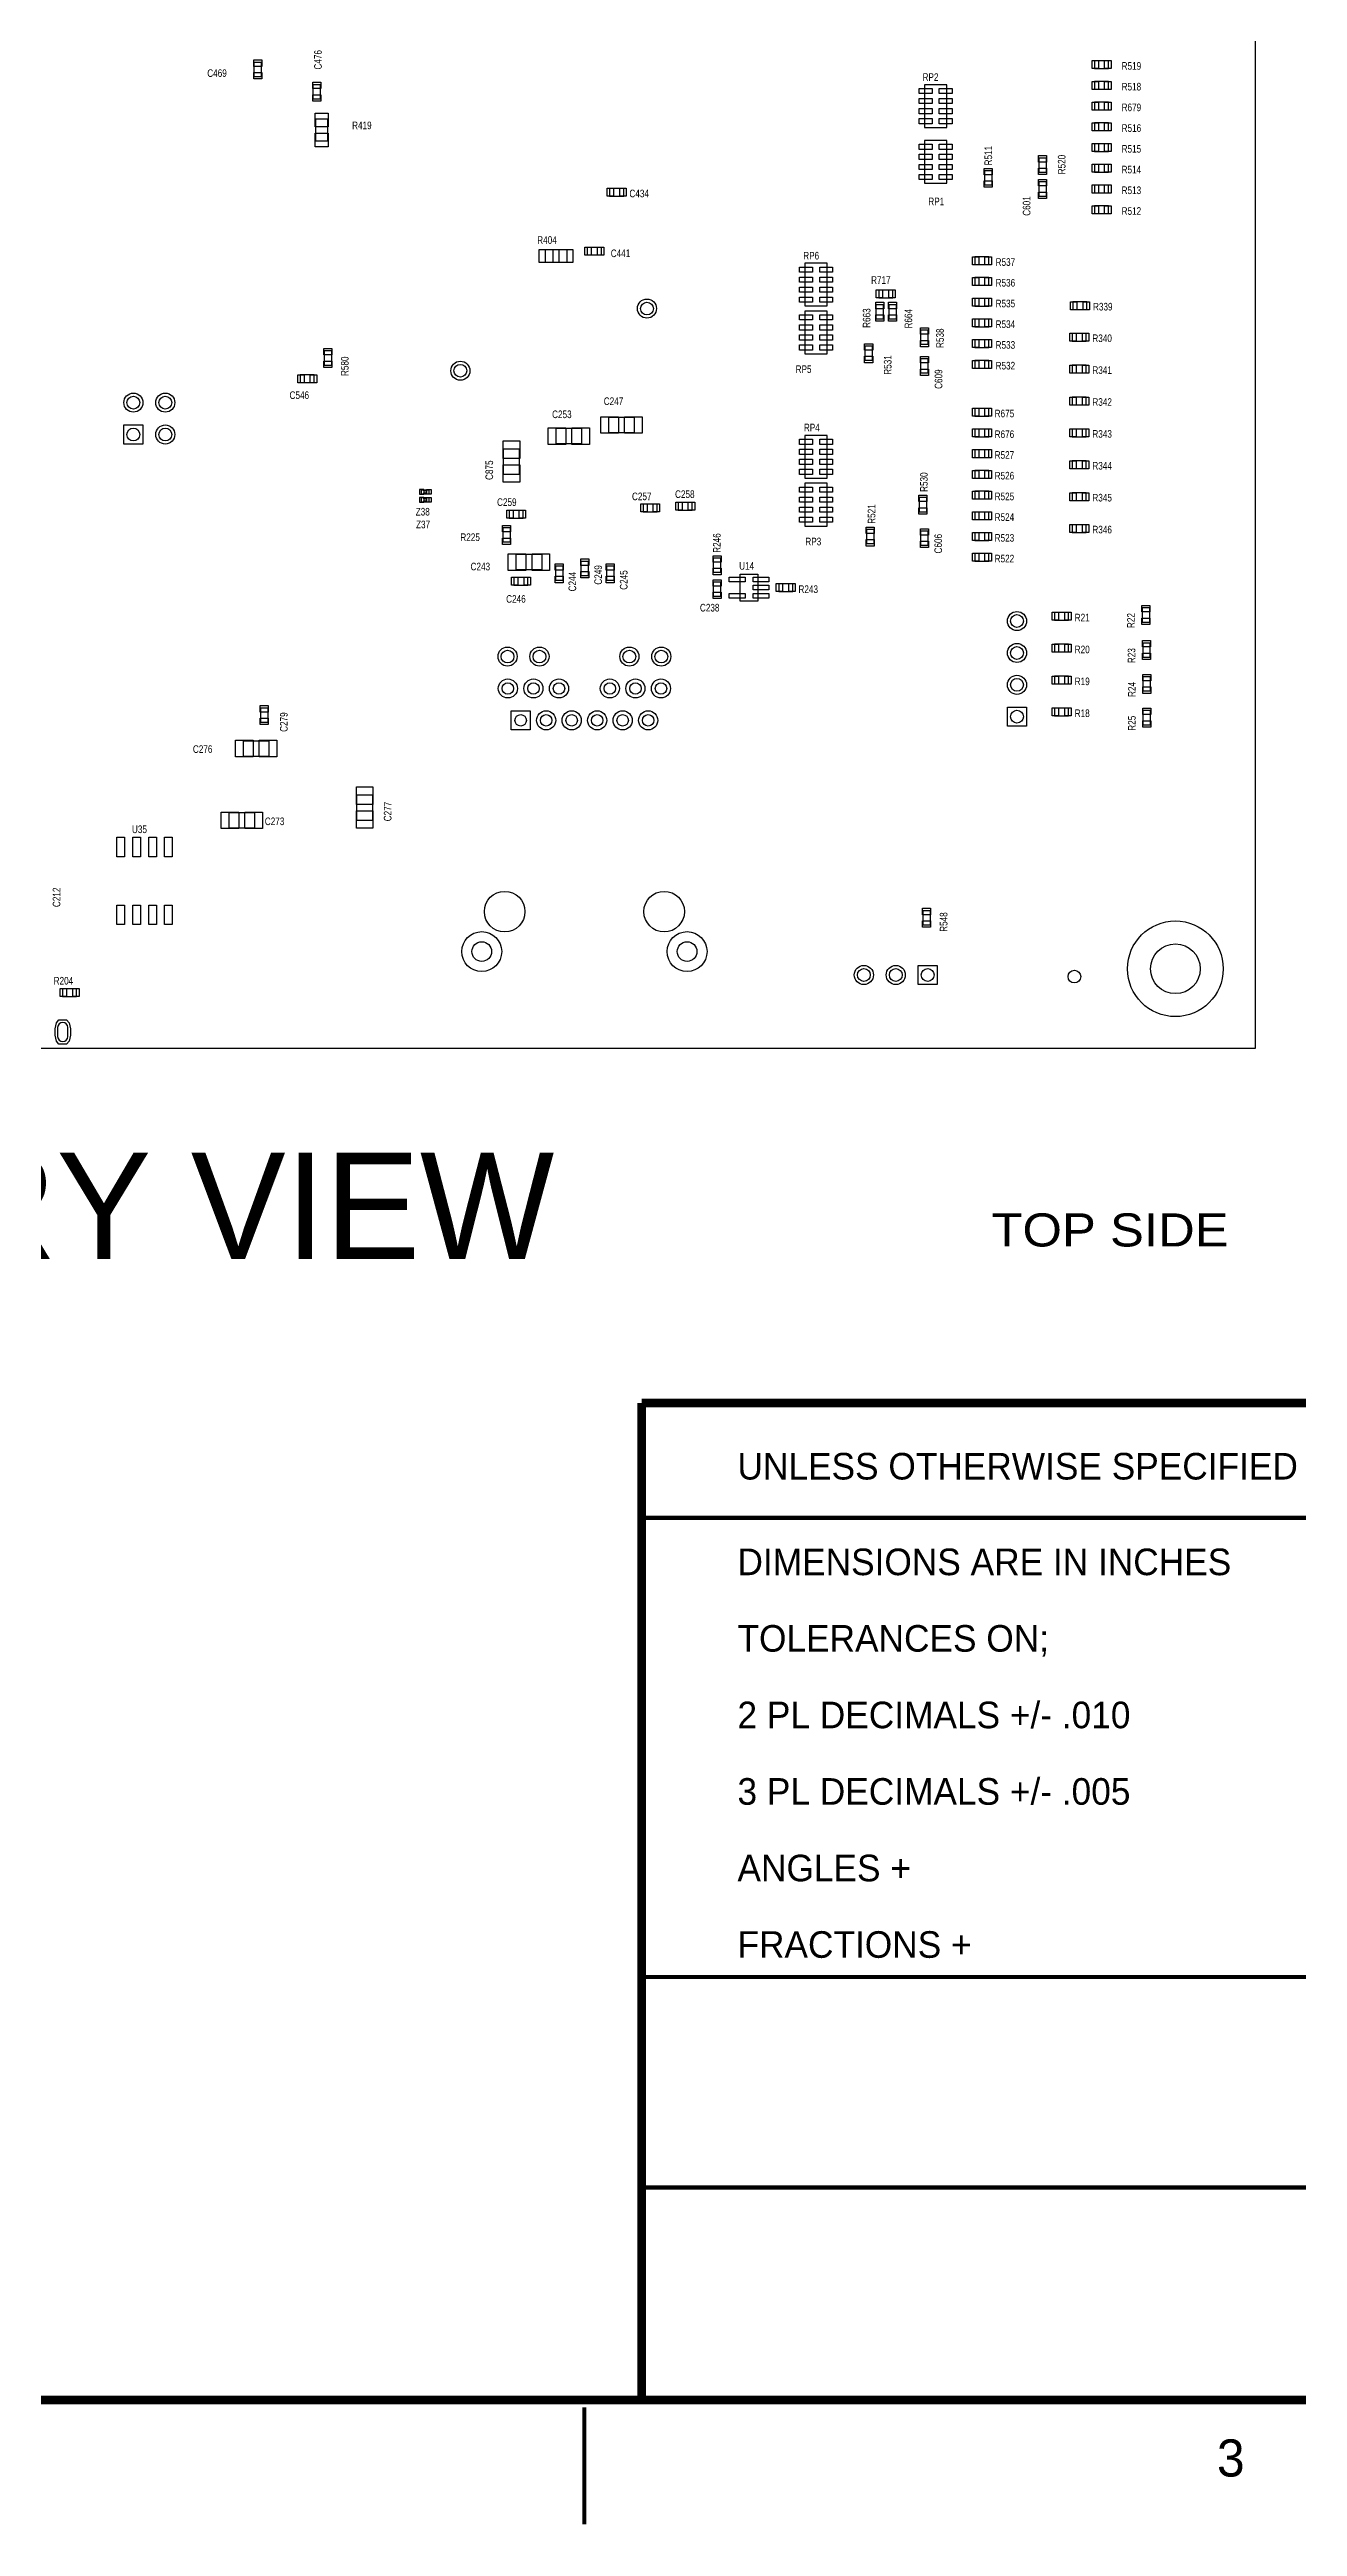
# Model space of a CAD drawing. Extents: x -13164 to 30582, y -10288 to 18382.
# Drawn here: x 8957 to 14825, y -10288 to 1364 of the extents above; entities that cross this region are included whole.
import ezdxf
from ezdxf.enums import TextEntityAlignment as Align

# ---------------------------------------------------------------- set-up
doc = ezdxf.new("R2010")
doc.units = 0
doc.layers.add('DF_ASSEMBLY_NOTES', color=2, linetype='CONTINUOUS')
doc.layers.add('DF_OUTLINE', color=110, linetype='CONTINUOUS')

# ---------------------------------------------------------------- blocks, each defined once
blk = doc.blocks.new('FIGURE_SQUARE')
blk.add_lwpolyline([(-0.5, -0.5), (-0.5, 0.5), (0.5, 0.5), (0.5, -0.5)], close=True)
blk = doc.blocks.new('FIGURE_OBLONG')
blk.add_lwpolyline([(-0.5, -0.125), (-0.5, 0.125), (-0.416, 0.375), (-0.25, 0.5), (0.25, 0.5), (0.416, 0.375), (0.5, 0.125), (0.5, -0.125), (0.416, -0.375), (0.25, -0.5), (-0.25, -0.5), (-0.416, -0.375)], close=True)
blk = doc.blocks.new('FIGURE_CIRCLE')
blk.add_circle((0, 0), 0.5)

msp = doc.modelspace()

# ---------------------------------------------------------------- linework, layer by layer
at = {"layer": 'DF_ASSEMBLY_NOTES'}
for points in [[(14626.018, 14381.536), (14626.018, -3335), (2815, -3335), (2815, 14381.536), (14626.018, 14381.536)], [(9954.163, 1237.7665), (9954.163, 1303.7665), (9918.163, 1303.7665), (9918.163, 1237.7665), (9954.163, 1237.7665)], [(13936.6615, 1311.268), (13870.6615, 1311.268), (13870.6615, 1275.268), (13936.6615, 1275.268), (13936.6615, 1311.268)], [(10195.6615, 1198.768), (10195.6615, 1132.768), (10231.6615, 1132.768), (10231.6615, 1198.768), (10195.6615, 1198.768)], [(13176.805, 1198.6615), (13070.518, 1198.6615), (13070.518, 997.8745), (13176.805, 997.8745), (13176.805, 1198.6615)], [(13936.6615, 1213.768), (13870.6615, 1213.768), (13870.6615, 1177.768), (13936.6615, 1177.768), (13936.6615, 1213.768)], [(13936.6615, 1116.268), (13870.6615, 1116.268), (13870.6615, 1080.268), (13936.6615, 1080.268), (13936.6615, 1116.268)], [(10207.3675, 934.087), (10264.9645, 934.087), (10264.9645, 1037.44), (10207.3675, 1037.44), (10207.3675, 934.087)], [(13176.805, 936.163), (13070.518, 936.163), (13070.518, 735.3745), (13176.805, 735.3745), (13176.805, 936.163)], [(13936.6615, 1018.765), (13870.6615, 1018.765), (13870.6615, 982.765), (13936.6615, 982.765), (13936.6615, 1018.765)], [(13644.1615, 787.768), (13644.1615, 853.768), (13608.1615, 853.768), (13608.1615, 787.768), (13644.1615, 787.768)], [(13936.6615, 921.2695), (13870.6615, 921.2695), (13870.6615, 885.2695), (13936.6615, 885.2695), (13936.6615, 921.2695)], [(13936.6615, 823.7695), (13870.6615, 823.7695), (13870.6615, 787.7695), (13936.6615, 787.7695), (13936.6615, 823.7695)], [(11590.66, 675.2665), (11656.66, 675.2665), (11656.66, 711.2665), (11590.66, 711.2665), (11590.66, 675.2665)], [(13389.1585, 727.768), (13389.1585, 793.768), (13353.1585, 793.768), (13353.1585, 727.768), (13389.1585, 727.768)], [(13608.1615, 741.268), (13608.1615, 675.268), (13644.1615, 675.268), (13644.1615, 741.268), (13608.1615, 741.268)], [(13936.6615, 726.268), (13870.6615, 726.268), (13870.6615, 690.268), (13936.6615, 690.268), (13936.6615, 726.268)], [(13936.6615, 628.768), (13870.6615, 628.768), (13870.6615, 592.768), (13936.6615, 592.768), (13936.6615, 628.768)], [(11286.9805, 422.068), (11286.9805, 364.465), (11390.3335, 364.465), (11390.3335, 422.068), (11286.9805, 422.068)], [(11551.6615, 433.768), (11485.6615, 433.768), (11485.6615, 397.768), (11551.6615, 397.768), (11551.6615, 433.768)], [(12614.305, 358.6675), (12508.018, 358.6675), (12508.018, 157.8745), (12614.305, 157.8745), (12614.305, 358.6675)], [(13374.1615, 388.768), (13308.1615, 388.768), (13308.1615, 352.768), (13374.1615, 352.768), (13374.1615, 388.768)], [(13374.1615, 291.265), (13308.1615, 291.265), (13308.1615, 255.265), (13374.1615, 255.265), (13374.1615, 291.265)], [(12614.305, 133.663), (12508.018, 133.663), (12508.018, -67.1255), (12614.305, -67.1255), (12614.305, 133.663)], [(12843.1615, 163.768), (12843.1615, 97.768), (12879.1615, 97.768), (12879.1615, 163.768), (12843.1615, 163.768)], [(12855.8545, 196.69), (12921.8545, 196.69), (12921.8545, 232.69), (12855.8545, 232.69), (12855.8545, 196.69)], [(12903.1615, 163.768), (12903.1615, 97.768), (12939.1615, 97.768), (12939.1615, 163.768), (12903.1615, 163.768)], [(13374.1615, 193.7695), (13308.1615, 193.7695), (13308.1615, 157.7695), (13374.1615, 157.7695), (13374.1615, 193.7695)], [(13769.128, 141.268), (13835.128, 141.268), (13835.128, 177.268), (13769.128, 177.268), (13769.128, 141.268)], [(13089.1585, -22.232), (13089.1585, 43.768), (13053.1585, 43.768), (13053.1585, -22.232), (13089.1585, -22.232)], [(13374.1615, 96.2695), (13308.1615, 96.2695), (13308.1615, 60.2695), (13374.1615, 60.2695), (13374.1615, 96.2695)], [(13766.128, -7.232), (13832.128, -7.232), (13832.128, 28.768), (13766.128, 28.768), (13766.128, -7.232)], [(10284.1615, -119.732), (10284.1615, -53.732), (10248.1615, -53.732), (10248.1615, -119.732), (10284.1615, -119.732)], [(12826.6615, -97.232), (12826.6615, -31.232), (12790.6615, -31.232), (12790.6615, -97.232), (12826.6615, -97.232)], [(13053.1645, -91.232), (13053.1645, -157.232), (13089.1645, -157.232), (13089.1645, -91.232), (13053.1645, -91.232)], [(13374.1615, -1.232), (13308.1615, -1.232), (13308.1615, -37.232), (13374.1615, -37.232), (13374.1615, -1.232)], [(13374.1615, -98.732), (13308.1615, -98.732), (13308.1615, -134.732), (13374.1615, -134.732), (13374.1615, -98.732)], [(10135.6615, -202.232), (10201.6615, -202.232), (10201.6615, -166.232), (10135.6615, -166.232), (10135.6615, -202.232)], [(13766.128, -157.232), (13832.128, -157.232), (13832.128, -121.232), (13766.128, -121.232), (13766.128, -157.232)], [(13374.1615, -323.732), (13308.1615, -323.732), (13308.1615, -359.732), (13374.1615, -359.732), (13374.1615, -323.732)], [(13766.128, -307.232), (13832.128, -307.232), (13832.128, -271.232), (13766.128, -271.232), (13766.128, -307.232)], [(11458.6615, -490.982), (11338.6615, -490.982), (11338.6615, -417.482), (11458.6615, -417.482), (11458.6615, -490.982)], [(11586.1615, -364.982), (11706.1615, -364.982), (11706.1615, -438.482), (11586.1615, -438.482), (11586.1615, -364.982)], [(12614.305, -451.3385), (12508.018, -451.3385), (12508.018, -652.1255), (12614.305, -652.1255), (12614.305, -451.3385)], [(13374.1615, -421.232), (13308.1615, -421.232), (13308.1615, -457.232), (13374.1615, -457.232), (13374.1615, -421.232)], [(13766.128, -457.232), (13832.128, -457.232), (13832.128, -421.232), (13766.128, -421.232), (13766.128, -457.232)], [(11091.9115, -634.232), (11091.9115, -514.232), (11165.4115, -514.232), (11165.4115, -634.232), (11091.9115, -634.232)], [(13374.1615, -518.732), (13308.1615, -518.732), (13308.1615, -554.732), (13374.1615, -554.732), (13374.1615, -518.732)], [(13766.128, -607.232), (13832.128, -607.232), (13832.128, -571.232), (13766.128, -571.232), (13766.128, -607.232)], [(12614.305, -676.3385), (12508.018, -676.3385), (12508.018, -877.1255), (12614.305, -877.1255), (12614.305, -676.3385)], [(13374.1615, -616.235), (13308.1615, -616.235), (13308.1615, -652.235), (13374.1615, -652.235), (13374.1615, -616.235)], [(10696.195, -706.0955), (10696.195, -727.3685), (10716.865, -727.3685), (10716.865, -721.457), (10731.628, -721.457), (10731.628, -712.007), (10716.865, -712.007), (10716.865, -706.0955), (10696.195, -706.0955)], [(10696.195, -743.5955), (10696.195, -764.8685), (10716.865, -764.8685), (10716.865, -758.957), (10731.628, -758.957), (10731.628, -749.507), (10716.865, -749.507), (10716.865, -743.5955), (10696.195, -743.5955)], [(10742.4115, -707.732), (10704.9115, -707.732), (10704.9115, -725.732), (10742.4115, -725.732), (10742.4115, -707.732)], [(10742.4115, -745.232), (10704.9115, -745.232), (10704.9115, -763.232), (10742.4115, -763.232), (10742.4115, -745.232)], [(10730.4115, -707.732), (10716.9115, -707.732), (10716.9115, -725.732), (10730.4115, -725.732), (10730.4115, -707.732)], [(10730.4115, -745.232), (10716.9115, -745.232), (10716.9115, -763.232), (10730.4115, -763.232), (10730.4115, -745.232)], [(11118.1645, -839.732), (11184.1645, -839.732), (11184.1645, -803.732), (11118.1645, -803.732), (11118.1645, -839.732)], [(11814.1585, -773.732), (11748.1585, -773.732), (11748.1585, -809.732), (11814.1585, -809.732), (11814.1585, -773.732)], [(11913.1645, -802.232), (11979.1645, -802.232), (11979.1645, -766.232), (11913.1645, -766.232), (11913.1645, -802.232)], [(13081.6645, -809.732), (13081.6645, -743.732), (13045.6645, -743.732), (13045.6645, -809.732), (13081.6645, -809.732)], [(13374.1615, -713.7305), (13308.1615, -713.7305), (13308.1615, -749.7305), (13374.1615, -749.7305), (13374.1615, -713.7305)], [(13374.1615, -811.2305), (13308.1615, -811.2305), (13308.1615, -847.2305), (13374.1615, -847.2305), (13374.1615, -811.2305)], [(13766.128, -757.232), (13832.128, -757.232), (13832.128, -721.232), (13766.128, -721.232), (13766.128, -757.232)], [(11124.1615, -952.235), (11124.1615, -886.235), (11088.1615, -886.235), (11088.1615, -952.235), (11124.1615, -952.235)], [(12834.1615, -959.732), (12834.1615, -893.732), (12798.1615, -893.732), (12798.1615, -959.732), (12834.1615, -959.732)], [(13053.1615, -901.232), (13053.1615, -967.232), (13089.1615, -967.232), (13089.1615, -901.232), (13053.1615, -901.232)], [(13374.1615, -908.732), (13308.1615, -908.732), (13308.1615, -944.732), (13374.1615, -944.732), (13374.1615, -908.732)], [(13766.128, -907.232), (13832.128, -907.232), (13832.128, -871.232), (13766.128, -871.232), (13766.128, -907.232)], [(11151.1615, -1009.982), (11271.1615, -1009.982), (11271.1615, -1083.482), (11151.1615, -1083.482), (11151.1615, -1009.982)], [(11491.6615, -1109.729), (11491.6615, -1043.729), (11455.6615, -1043.729), (11455.6615, -1109.729), (11491.6615, -1109.729)], [(12078.1615, -1028.732), (12078.1615, -1094.732), (12114.1615, -1094.732), (12114.1615, -1028.732), (12078.1615, -1028.732)], [(13374.1615, -1006.232), (13308.1615, -1006.232), (13308.1615, -1042.232), (13374.1615, -1042.232), (13374.1615, -1006.232)], [(11140.6615, -1154.732), (11206.6615, -1154.732), (11206.6615, -1118.732), (11140.6615, -1118.732), (11140.6615, -1154.732)], [(11371.6615, -1132.232), (11371.6615, -1066.232), (11335.6615, -1066.232), (11335.6615, -1132.232), (11371.6615, -1132.232)], [(11611.6615, -1132.232), (11611.6615, -1066.232), (11575.6615, -1066.232), (11575.6615, -1132.232), (11611.6615, -1132.232)], [(12114.1585, -1207.2335), (12114.1585, -1141.2335), (12078.1585, -1141.2335), (12078.1585, -1207.2335), (12114.1585, -1207.2335)], [(12287.5, -1103.2565), (12287.5, -1230.2195), (12204.823, -1230.2195), (12204.823, -1103.2565), (12287.5, -1103.2565)], [(12451.6615, -1148.732), (12385.6615, -1148.732), (12385.6615, -1184.732), (12451.6615, -1184.732), (12451.6615, -1148.732)], [(14130.1615, -1328.732), (14130.1615, -1262.732), (14094.1615, -1262.732), (14094.1615, -1328.732), (14130.1615, -1328.732)], [(13683.1615, -1319.732), (13749.1615, -1319.732), (13749.1615, -1283.732), (13683.1615, -1283.732), (13683.1615, -1319.732)], [(13683.1615, -1469.732), (13749.1615, -1469.732), (13749.1615, -1433.732), (13683.1615, -1433.732), (13683.1615, -1469.732)], [(14133.1675, -1493.732), (14133.1675, -1427.732), (14097.1675, -1427.732), (14097.1675, -1493.732), (14133.1675, -1493.732)], [(13683.1615, -1619.732), (13749.1615, -1619.732), (13749.1615, -1583.732), (13683.1615, -1583.732), (13683.1615, -1619.732)], [(14134.6555, -1652.732), (14134.6555, -1586.732), (14098.6555, -1586.732), (14098.6555, -1652.732), (14134.6555, -1652.732)], [(9984.1615, -1799.732), (9984.1615, -1733.732), (9948.1615, -1733.732), (9948.1615, -1799.732), (9984.1615, -1799.732)], [(13683.1615, -1769.732), (13749.1615, -1769.732), (13749.1615, -1733.732), (13683.1615, -1733.732), (13683.1615, -1769.732)], [(14134.6615, -1811.732), (14134.6615, -1745.732), (14098.6615, -1745.732), (14098.6615, -1811.732), (14134.6615, -1811.732)], [(9988.6615, -1960.982), (9868.6615, -1960.982), (9868.6615, -1887.482), (9988.6615, -1887.482), (9988.6615, -1960.982)], [(10475.4115, -2141.732), (10475.4115, -2261.732), (10401.9115, -2261.732), (10401.9115, -2141.732), (10475.4115, -2141.732)], [(9921.1615, -2298.482), (9801.1615, -2298.482), (9801.1615, -2224.982), (9921.1615, -2224.982), (9921.1615, -2298.482)], [(13099.018, -2753), (13099.018, -2687), (13063.018, -2687), (13063.018, -2753), (13099.018, -2753)], [(9018.1615, -3089.729), (9084.1615, -3089.729), (9084.1615, -3053.729), (9018.1615, -3053.729), (9018.1615, -3089.729)]]:
    msp.add_lwpolyline(points, dxfattribs=at)
msp.add_lwpolyline([(8994.8935, -3236.4567), (8994.8935, -3278.3802, 1), (9042.7285, -3278.3802), (9042.7285, -3236.4567, 1), (8994.8935, -3236.4567)], format="xyb", dxfattribs=at)
at = {"layer": 'DF_OUTLINE'}
for points, const_width in [([(-12543.311, -9692.519), (29956.689, -9692.519), (29956.689, 17807.481), (-12543.311, 17807.481), (-12543.311, -9692.519)], 40.161), ([(11741.732, -5002.76), (29921.65, -5002.76)], 40.161), ([(11741.732, -9682.677), (11741.732, -5002.76)], 40.161), ([(11741.732, -5542.519), (20921.65, -5542.519)], 20.079), ([(11741.732, -7702.76), (20921.65, -7702.76), (20921.65, -7882.677)], 20.079), ([(11741.732, -8692.519), (16421.65, -8692.519)], 20.079), ([(11471.65, -10277.559), (11471.65, -9727.559)], 20.079)]:
    msp.add_lwpolyline(points, dxfattribs=dict(at, const_width=const_width))

# ---------------------------------------------------------------- block references
at = {"layer": 'DF_ASSEMBLY_NOTES'}
for name, p, xscale, yscale in [('FIGURE_SQUARE', (9936.163, 1300.3), 37.8015, 30.1185), ('FIGURE_SQUARE', (13874.128, 1293.268), 30.1185, 37.8015), ('FIGURE_SQUARE', (13933.195, 1293.268), 30.1185, 37.8015), ('FIGURE_SQUARE', (9936.163, 1241.233), 37.8015, 30.1185), ('FIGURE_SQUARE', (10213.6615, 1195.3015), 37.8015, 30.1185), ('FIGURE_SQUARE', (13076.4115, 1169.128), 60.2415, 24.213), ('FIGURE_SQUARE', (13170.9115, 1169.128), 60.2415, 24.213), ('FIGURE_SQUARE', (13874.128, 1195.768), 30.1185, 37.8015), ('FIGURE_SQUARE', (13933.195, 1195.768), 30.1185, 37.8015), ('FIGURE_SQUARE', (10213.6615, 1136.2345), 37.8015, 30.1185), ('FIGURE_SQUARE', (10236.163, 1032.6445), 60.2415, 64.3635), ('FIGURE_SQUARE', (13076.4115, 1121.89), 60.2415, 24.213), ('FIGURE_SQUARE', (13076.4115, 1074.646), 60.2415, 24.213), ('FIGURE_SQUARE', (13170.9115, 1121.89), 60.2415, 24.213), ('FIGURE_SQUARE', (13170.9115, 1074.646), 60.2415, 24.213), ('FIGURE_SQUARE', (13874.128, 1098.268), 30.1185, 37.8015), ('FIGURE_SQUARE', (13933.195, 1098.268), 30.1185, 37.8015), ('FIGURE_SQUARE', (10236.163, 938.8885), 60.2415, 64.3635), ('FIGURE_SQUARE', (13076.4115, 1027.408), 60.2415, 24.213), ('FIGURE_SQUARE', (13170.9115, 1027.408), 60.2415, 24.213), ('FIGURE_SQUARE', (13874.128, 1000.765), 30.1185, 37.8015), ('FIGURE_SQUARE', (13933.195, 1000.765), 30.1185, 37.8015), ('FIGURE_SQUARE', (13076.4115, 906.628), 60.2415, 24.213), ('FIGURE_SQUARE', (13076.4115, 859.39), 60.2415, 24.213), ('FIGURE_SQUARE', (13076.4115, 812.146), 60.2415, 24.213), ('FIGURE_SQUARE', (13170.9115, 906.628), 60.2415, 24.213), ('FIGURE_SQUARE', (13170.9115, 859.39), 60.2415, 24.213), ('FIGURE_SQUARE', (13170.9115, 812.146), 60.2415, 24.213), ('FIGURE_SQUARE', (13626.1615, 850.3015), 37.8015, 30.1185), ('FIGURE_SQUARE', (13874.128, 903.2695), 30.1185, 37.8015), ('FIGURE_SQUARE', (13874.128, 805.7695), 30.1185, 37.8015), ('FIGURE_SQUARE', (13933.195, 903.2695), 30.1185, 37.8015), ('FIGURE_SQUARE', (13933.195, 805.7695), 30.1185, 37.8015), ('FIGURE_SQUARE', (11594.1265, 693.2665), 30.1185, 37.8015), ('FIGURE_SQUARE', (11653.1935, 693.2665), 30.1185, 37.8015), ('FIGURE_SQUARE', (13076.4115, 764.908), 60.2415, 24.213), ('FIGURE_SQUARE', (13170.9115, 764.908), 60.2415, 24.213), ('FIGURE_SQUARE', (13371.1585, 790.3015), 37.8015, 30.1185), ('FIGURE_SQUARE', (13371.1585, 731.2345), 37.8015, 30.1185), ('FIGURE_SQUARE', (13626.1615, 791.2345), 37.8015, 30.1185), ('FIGURE_SQUARE', (13626.1615, 737.8015), 37.8015, 30.1185), ('FIGURE_SQUARE', (13874.128, 708.268), 30.1185, 37.8015), ('FIGURE_SQUARE', (13933.195, 708.268), 30.1185, 37.8015), ('FIGURE_SQUARE', (13626.1615, 678.7345), 37.8015, 30.1185), ('FIGURE_SQUARE', (13874.128, 610.768), 30.1185, 37.8015), ('FIGURE_SQUARE', (13933.195, 610.768), 30.1185, 37.8015), ('FIGURE_SQUARE', (11291.782, 393.2665), 64.3635, 60.2415), ('FIGURE_SQUARE', (11385.538, 393.2665), 64.3635, 60.2415), ('FIGURE_SQUARE', (11489.128, 415.768), 30.1185, 37.8015), ('FIGURE_SQUARE', (11548.195, 415.768), 30.1185, 37.8015), ('FIGURE_SQUARE', (13311.628, 370.768), 30.1185, 37.8015), ('FIGURE_SQUARE', (13370.695, 370.768), 30.1185, 37.8015), ('FIGURE_SQUARE', (12513.9115, 329.128), 60.2415, 24.213), ('FIGURE_SQUARE', (12513.9115, 281.89), 60.2415, 24.213), ('FIGURE_SQUARE', (12513.9115, 234.646), 60.2415, 24.213), ('FIGURE_SQUARE', (12608.4115, 329.128), 60.2415, 24.213), ('FIGURE_SQUARE', (12608.4115, 281.89), 60.2415, 24.213), ('FIGURE_SQUARE', (12608.4115, 234.646), 60.2415, 24.213), ('FIGURE_SQUARE', (12859.321, 214.69), 30.1185, 37.8015), ('FIGURE_SQUARE', (12918.388, 214.69), 30.1185, 37.8015), ('FIGURE_SQUARE', (13311.628, 273.265), 30.1185, 37.8015), ('FIGURE_SQUARE', (13370.695, 273.265), 30.1185, 37.8015), ('FIGURE_CIRCLE', (11766.16, 145.7665), 89.7585, 89.7585), ('FIGURE_CIRCLE', (11766.16, 145.7665), 60.2415, 60.2415), ('FIGURE_SQUARE', (12513.9115, 187.408), 60.2415, 24.213), ('FIGURE_SQUARE', (12608.4115, 187.408), 60.2415, 24.213), ('FIGURE_SQUARE', (12861.1615, 160.3015), 37.8015, 30.1185), ('FIGURE_SQUARE', (12921.1615, 160.3015), 37.8015, 30.1185), ('FIGURE_SQUARE', (13311.628, 175.7695), 30.1185, 37.8015), ('FIGURE_SQUARE', (13370.695, 175.7695), 30.1185, 37.8015), ('FIGURE_SQUARE', (13772.5945, 159.268), 30.1185, 37.8015), ('FIGURE_SQUARE', (13831.6615, 159.268), 30.1185, 37.8015), ('FIGURE_SQUARE', (12513.9115, 104.128), 60.2415, 24.213), ('FIGURE_SQUARE', (12513.9115, 56.89), 60.2415, 24.213), ('FIGURE_SQUARE', (12513.9115, 9.646), 60.2415, 24.213), ('FIGURE_SQUARE', (12608.4115, 104.128), 60.2415, 24.213), ('FIGURE_SQUARE', (12608.4115, 56.89), 60.2415, 24.213), ('FIGURE_SQUARE', (12608.4115, 9.646), 60.2415, 24.213), ('FIGURE_SQUARE', (12861.1615, 101.2345), 37.8015, 30.1185), ('FIGURE_SQUARE', (12921.1615, 101.2345), 37.8015, 30.1185), ('FIGURE_SQUARE', (13071.1585, 40.3015), 37.8015, 30.1185), ('FIGURE_SQUARE', (13311.628, 78.2695), 30.1185, 37.8015), ('FIGURE_SQUARE', (13370.695, 78.2695), 30.1185, 37.8015), ('FIGURE_SQUARE', (13769.5945, 10.768), 30.1185, 37.8015), ('FIGURE_SQUARE', (13828.6615, 10.768), 30.1185, 37.8015), ('FIGURE_SQUARE', (10266.1615, -57.1985), 37.8015, 30.1185), ('FIGURE_SQUARE', (10266.1615, -116.2655), 37.8015, 30.1185), ('FIGURE_CIRCLE', (10888.6615, -146.732), 89.7585, 89.7585), ('FIGURE_SQUARE', (12513.9115, -37.592), 60.2415, 24.213), ('FIGURE_SQUARE', (12608.4115, -37.592), 60.2415, 24.213), ('FIGURE_SQUARE', (12808.6615, -34.6985), 37.8015, 30.1185), ('FIGURE_SQUARE', (12808.6615, -93.7655), 37.8015, 30.1185), ('FIGURE_SQUARE', (13071.1585, -18.7655), 37.8015, 30.1185), ('FIGURE_SQUARE', (13071.1645, -94.6985), 37.8015, 30.1185), ('FIGURE_SQUARE', (13311.628, -19.232), 30.1185, 37.8015), ('FIGURE_SQUARE', (13311.628, -116.732), 30.1185, 37.8015), ('FIGURE_SQUARE', (13370.695, -19.232), 30.1185, 37.8015), ('FIGURE_SQUARE', (13370.695, -116.732), 30.1185, 37.8015), ('FIGURE_SQUARE', (10139.128, -184.232), 30.1185, 37.8015), ('FIGURE_SQUARE', (10198.195, -184.232), 30.1185, 37.8015), ('FIGURE_CIRCLE', (10888.6615, -146.732), 60.2415, 60.2415), ('FIGURE_SQUARE', (13071.1645, -153.7655), 37.8015, 30.1185), ('FIGURE_SQUARE', (13769.5945, -139.232), 30.1185, 37.8015), ('FIGURE_SQUARE', (13828.6615, -139.232), 30.1185, 37.8015), ('FIGURE_CIRCLE', (9351.1615, -296.732), 89.7585, 89.7585), ('FIGURE_CIRCLE', (9351.1615, -296.732), 60.2415, 60.2415), ('FIGURE_CIRCLE', (9501.1615, -296.732), 89.7585, 89.7585), ('FIGURE_CIRCLE', (9501.1615, -296.732), 60.2415, 60.2415), ('FIGURE_SQUARE', (13311.628, -341.732), 30.1185, 37.8015), ('FIGURE_SQUARE', (13370.695, -341.732), 30.1185, 37.8015), ('FIGURE_SQUARE', (13769.5945, -289.232), 30.1185, 37.8015), ('FIGURE_SQUARE', (13828.6615, -289.232), 30.1185, 37.8015), ('FIGURE_SQUARE', (9351.1615, -446.732), 89.7585, 89.7585), ('FIGURE_CIRCLE', (9351.1615, -446.732), 60.2415, 60.2415), ('FIGURE_CIRCLE', (9501.1615, -446.732), 89.7585, 89.7585), ('FIGURE_CIRCLE', (9501.1615, -446.732), 60.2415, 60.2415), ('FIGURE_SQUARE', (11342.7835, -454.232), 82.677, 77.9535), ('FIGURE_SQUARE', (11454.5395, -454.232), 82.677, 77.9535), ('FIGURE_SQUARE', (11590.2835, -401.732), 82.677, 77.9535), ('FIGURE_SQUARE', (11702.0395, -401.732), 82.677, 77.9535), ('FIGURE_SQUARE', (13311.628, -439.232), 30.1185, 37.8015), ('FIGURE_SQUARE', (13370.695, -439.232), 30.1185, 37.8015), ('FIGURE_SQUARE', (13769.5945, -439.232), 30.1185, 37.8015), ('FIGURE_SQUARE', (13828.6615, -439.232), 30.1185, 37.8015), ('FIGURE_SQUARE', (11128.6615, -518.354), 77.9535, 82.677), ('FIGURE_SQUARE', (12513.9115, -480.872), 60.2415, 24.213), ('FIGURE_SQUARE', (12513.9115, -528.11), 60.2415, 24.213), ('FIGURE_SQUARE', (12513.9115, -575.354), 60.2415, 24.213), ('FIGURE_SQUARE', (12608.4115, -480.872), 60.2415, 24.213), ('FIGURE_SQUARE', (12608.4115, -528.11), 60.2415, 24.213), ('FIGURE_SQUARE', (12608.4115, -575.354), 60.2415, 24.213), ('FIGURE_SQUARE', (13311.628, -536.732), 30.1185, 37.8015), ('FIGURE_SQUARE', (13370.695, -536.732), 30.1185, 37.8015), ('FIGURE_SQUARE', (13769.5945, -589.232), 30.1185, 37.8015), ('FIGURE_SQUARE', (13828.6615, -589.232), 30.1185, 37.8015), ('FIGURE_SQUARE', (11128.6615, -630.11), 77.9535, 82.677), ('FIGURE_SQUARE', (12513.9115, -622.592), 60.2415, 24.213), ('FIGURE_SQUARE', (12513.9115, -705.872), 60.2415, 24.213), ('FIGURE_SQUARE', (12608.4115, -622.592), 60.2415, 24.213), ('FIGURE_SQUARE', (12608.4115, -705.872), 60.2415, 24.213), ('FIGURE_SQUARE', (13311.628, -634.235), 30.1185, 37.8015), ('FIGURE_SQUARE', (13370.695, -634.235), 30.1185, 37.8015), ('FIGURE_SQUARE', (10740.9115, -716.732), 22.4415, 22.4415), ('FIGURE_SQUARE', (10740.9115, -754.232), 22.4415, 22.4415), ('FIGURE_SQUARE', (11121.631, -821.732), 30.1185, 37.8015), ('FIGURE_SQUARE', (11180.698, -821.732), 30.1185, 37.8015), ('FIGURE_SQUARE', (11751.625, -791.732), 30.1185, 37.8015), ('FIGURE_SQUARE', (11810.692, -791.732), 30.1185, 37.8015), ('FIGURE_SQUARE', (11916.631, -784.232), 30.1185, 37.8015), ('FIGURE_SQUARE', (11975.698, -784.232), 30.1185, 37.8015), ('FIGURE_SQUARE', (12513.9115, -753.11), 60.2415, 24.213), ('FIGURE_SQUARE', (12513.9115, -800.354), 60.2415, 24.213), ('FIGURE_SQUARE', (12608.4115, -753.11), 60.2415, 24.213), ('FIGURE_SQUARE', (12608.4115, -800.354), 60.2415, 24.213), ('FIGURE_SQUARE', (13063.6645, -747.1985), 37.8015, 30.1185), ('FIGURE_SQUARE', (13063.6645, -806.2655), 37.8015, 30.1185), ('FIGURE_SQUARE', (13311.628, -731.7305), 30.1185, 37.8015), ('FIGURE_SQUARE', (13311.628, -829.2305), 30.1185, 37.8015), ('FIGURE_SQUARE', (13370.695, -731.7305), 30.1185, 37.8015), ('FIGURE_SQUARE', (13370.695, -829.2305), 30.1185, 37.8015), ('FIGURE_SQUARE', (13769.5945, -739.232), 30.1185, 37.8015), ('FIGURE_SQUARE', (13828.6615, -739.232), 30.1185, 37.8015), ('FIGURE_SQUARE', (11106.1615, -889.7015), 37.8015, 30.1185), ('FIGURE_SQUARE', (12513.9115, -847.592), 60.2415, 24.213), ('FIGURE_SQUARE', (12608.4115, -847.592), 60.2415, 24.213), ('FIGURE_SQUARE', (12816.1615, -897.1985), 37.8015, 30.1185), ('FIGURE_SQUARE', (13071.1615, -904.6985), 37.8015, 30.1185), ('FIGURE_SQUARE', (13311.628, -926.732), 30.1185, 37.8015), ('FIGURE_SQUARE', (13370.695, -926.732), 30.1185, 37.8015), ('FIGURE_SQUARE', (13769.5945, -889.232), 30.1185, 37.8015), ('FIGURE_SQUARE', (13828.6615, -889.232), 30.1185, 37.8015), ('FIGURE_SQUARE', (11106.1615, -948.7685), 37.8015, 30.1185), ('FIGURE_SQUARE', (11155.2835, -1046.732), 82.677, 77.9535), ('FIGURE_SQUARE', (11267.0395, -1046.732), 82.677, 77.9535), ('FIGURE_SQUARE', (11473.6615, -1047.1955), 37.8015, 30.1185), ('FIGURE_SQUARE', (12096.1615, -1032.1985), 37.8015, 30.1185), ('FIGURE_SQUARE', (12816.1615, -956.2655), 37.8015, 30.1185), ('FIGURE_SQUARE', (13071.1615, -963.7655), 37.8015, 30.1185), ('FIGURE_SQUARE', (13311.628, -1024.232), 30.1185, 37.8015), ('FIGURE_SQUARE', (13370.695, -1024.232), 30.1185, 37.8015), ('FIGURE_SQUARE', (11144.128, -1136.732), 30.1185, 37.8015), ('FIGURE_SQUARE', (11203.195, -1136.732), 30.1185, 37.8015), ('FIGURE_SQUARE', (11353.6615, -1069.6985), 37.8015, 30.1185), ('FIGURE_SQUARE', (11353.6615, -1128.7655), 37.8015, 30.1185), ('FIGURE_SQUARE', (11473.6615, -1106.2625), 37.8015, 30.1185), ('FIGURE_SQUARE', (11593.6615, -1069.6985), 37.8015, 30.1185), ('FIGURE_SQUARE', (11593.6615, -1128.7655), 37.8015, 30.1185), ('FIGURE_SQUARE', (12096.1585, -1144.7), 37.8015, 30.1185), ('FIGURE_SQUARE', (12096.1615, -1091.2655), 37.8015, 30.1185), ('FIGURE_SQUARE', (12189.9115, -1128.3545), 75, 22.4415), ('FIGURE_SQUARE', (12302.4115, -1128.3545), 75, 22.4415), ('FIGURE_SQUARE', (12302.4115, -1166.741), 75, 22.4415), ('FIGURE_SQUARE', (12389.128, -1166.732), 30.1185, 37.8015), ('FIGURE_SQUARE', (12448.195, -1166.732), 30.1185, 37.8015), ('FIGURE_SQUARE', (12096.1585, -1203.767), 37.8015, 30.1185), ('FIGURE_SQUARE', (12189.9115, -1205.1275), 75, 22.4415), ('FIGURE_SQUARE', (12302.4115, -1205.1275), 75, 22.4415), ('FIGURE_CIRCLE', (13506.1615, -1324.232), 89.7585, 89.7585), ('FIGURE_SQUARE', (14112.1615, -1266.1985), 37.8015, 30.1185), ('FIGURE_CIRCLE', (13506.1615, -1324.232), 60.2415, 60.2415), ('FIGURE_SQUARE', (13686.628, -1301.732), 30.1185, 37.8015), ('FIGURE_SQUARE', (13745.695, -1301.732), 30.1185, 37.8015), ('FIGURE_SQUARE', (14112.1615, -1325.2655), 37.8015, 30.1185), ('FIGURE_CIRCLE', (11110.6435, -1491.3005), 89.7585, 89.7585), ('FIGURE_CIRCLE', (11110.6435, -1491.3005), 60.2415, 60.2415), ('FIGURE_CIRCLE', (11260.6435, -1491.3005), 89.7585, 89.7585), ('FIGURE_CIRCLE', (11260.6435, -1491.3005), 60.2415, 60.2415), ('FIGURE_CIRCLE', (11683.4665, -1491.3005), 89.7585, 89.7585), ('FIGURE_CIRCLE', (11683.4665, -1491.3005), 60.2415, 60.2415), ('FIGURE_CIRCLE', (11833.4665, -1491.3005), 89.7585, 89.7585), ('FIGURE_CIRCLE', (11833.4665, -1491.3005), 60.2415, 60.2415), ('FIGURE_CIRCLE', (13506.1615, -1474.232), 89.7585, 89.7585), ('FIGURE_CIRCLE', (13506.1615, -1474.232), 60.2415, 60.2415), ('FIGURE_SQUARE', (13686.628, -1451.732), 30.1185, 37.8015), ('FIGURE_SQUARE', (13745.695, -1451.732), 30.1185, 37.8015), ('FIGURE_SQUARE', (14115.1675, -1431.1985), 37.8015, 30.1185), ('FIGURE_SQUARE', (14115.1675, -1490.2655), 37.8015, 30.1185), ('FIGURE_CIRCLE', (11112.1135, -1641.3005), 89.7585, 89.7585), ('FIGURE_CIRCLE', (11112.1135, -1641.3005), 53.7465, 53.7465), ('FIGURE_CIRCLE', (11232.2965, -1641.3005), 89.7585, 89.7585), ('FIGURE_CIRCLE', (11232.2965, -1641.3005), 53.7465, 53.7465), ('FIGURE_CIRCLE', (11352.475, -1641.3005), 89.7585, 89.7585), ('FIGURE_CIRCLE', (11352.475, -1641.3005), 53.7465, 53.7465), ('FIGURE_CIRCLE', (11591.635, -1641.3005), 89.7585, 89.7585), ('FIGURE_CIRCLE', (11591.635, -1641.3005), 53.7465, 53.7465), ('FIGURE_CIRCLE', (11711.8135, -1641.3005), 89.7585, 89.7585), ('FIGURE_CIRCLE', (11711.8135, -1641.3005), 53.7465, 53.7465), ('FIGURE_CIRCLE', (11831.9965, -1641.3005), 89.7585, 89.7585), ('FIGURE_CIRCLE', (11831.9965, -1641.3005), 53.7465, 53.7465), ('FIGURE_CIRCLE', (13506.1615, -1624.232), 89.7585, 89.7585), ('FIGURE_CIRCLE', (13506.1615, -1624.232), 60.2415, 60.2415), ('FIGURE_SQUARE', (13686.628, -1601.732), 30.1185, 37.8015), ('FIGURE_SQUARE', (13745.695, -1601.732), 30.1185, 37.8015), ('FIGURE_SQUARE', (14116.6555, -1590.1985), 37.8015, 30.1185), ('FIGURE_SQUARE', (9966.1615, -1737.1985), 37.8015, 30.1185), ('FIGURE_SQUARE', (11172.3565, -1791.3005), 89.7585, 89.7585), ('FIGURE_CIRCLE', (11292.232, -1791.3005), 89.7585, 89.7585), ('FIGURE_CIRCLE', (11412.1135, -1791.3005), 89.7585, 89.7585), ('FIGURE_CIRCLE', (11531.9965, -1791.3005), 89.7585, 89.7585), ('FIGURE_CIRCLE', (11651.878, -1791.3005), 89.7585, 89.7585), ('FIGURE_CIRCLE', (11771.7535, -1791.3005), 89.7585, 89.7585), ('FIGURE_SQUARE', (13506.1615, -1774.232), 89.7585, 89.7585), ('FIGURE_CIRCLE', (13506.1615, -1774.232), 60.2415, 60.2415), ('FIGURE_SQUARE', (13686.628, -1751.732), 30.1185, 37.8015), ('FIGURE_SQUARE', (13745.695, -1751.732), 30.1185, 37.8015), ('FIGURE_SQUARE', (14116.6555, -1649.2655), 37.8015, 30.1185), ('FIGURE_SQUARE', (14116.6615, -1749.1985), 37.8015, 30.1185), ('FIGURE_SQUARE', (9966.1615, -1796.2655), 37.8015, 30.1185), ('FIGURE_CIRCLE', (11172.3565, -1791.3005), 53.7465, 53.7465), ('FIGURE_CIRCLE', (11292.232, -1791.3005), 53.7465, 53.7465), ('FIGURE_CIRCLE', (11412.1135, -1791.3005), 53.7465, 53.7465), ('FIGURE_CIRCLE', (11531.9965, -1791.3005), 53.7465, 53.7465), ('FIGURE_CIRCLE', (11651.878, -1791.3005), 53.7465, 53.7465), ('FIGURE_CIRCLE', (11771.7535, -1791.3005), 53.7465, 53.7465), ('FIGURE_SQUARE', (14116.6615, -1808.2655), 37.8015, 30.1185), ('FIGURE_SQUARE', (9872.7835, -1924.232), 82.677, 77.9535), ('FIGURE_SQUARE', (9984.5395, -1924.232), 82.677, 77.9535), ('FIGURE_SQUARE', (10438.6615, -2145.854), 77.9535, 82.677), ('FIGURE_SQUARE', (9805.2835, -2261.732), 82.677, 77.9535), ('FIGURE_SQUARE', (9917.0395, -2261.732), 82.677, 77.9535), ('FIGURE_SQUARE', (10438.6615, -2257.61), 77.9535, 82.677), ('FIGURE_SQUARE', (9291.1645, -2387.282), 36, 91.5), ('FIGURE_SQUARE', (9366.1645, -2387.282), 36, 91.5), ('FIGURE_SQUARE', (9441.1645, -2387.282), 36, 91.5), ('FIGURE_SQUARE', (9516.1645, -2387.282), 36, 91.5), ('FIGURE_SQUARE', (9291.1645, -2706.179), 36, 91.5), ('FIGURE_SQUARE', (9366.1645, -2706.179), 36, 91.5), ('FIGURE_SQUARE', (9441.1645, -2706.179), 36, 91.5), ('FIGURE_SQUARE', (9516.1645, -2706.179), 36, 91.5), ('FIGURE_CIRCLE', (11097.055, -2691.3005), 190.7535, 190.7535), ('FIGURE_CIRCLE', (11097.055, -2691.3005), 190.7535, 190.7535), ('FIGURE_CIRCLE', (11847.055, -2691.3005), 190.7535, 190.7535), ('FIGURE_CIRCLE', (11847.055, -2691.3005), 190.7535, 190.7535), ('FIGURE_SQUARE', (13081.018, -2690.4665), 37.8015, 30.1185), ('FIGURE_CIRCLE', (10989.28, -2879.102), 187.8015, 187.8015), ('FIGURE_CIRCLE', (11954.83, -2879.102), 187.8015, 187.8015), ('FIGURE_SQUARE', (13081.018, -2749.5335), 37.8015, 30.1185), ('FIGURE_CIRCLE', (14251.018, -2960), 450, 450), ('FIGURE_CIRCLE', (10989.28, -2879.102), 92.7165, 92.7165), ('FIGURE_CIRCLE', (11954.83, -2879.102), 92.7165, 92.7165), ('FIGURE_CIRCLE', (14251.018, -2960), 233.8635, 233.8635), ('FIGURE_CIRCLE', (12786.1615, -2989.232), 89.7585, 89.7585), ('FIGURE_CIRCLE', (12786.1615, -2989.232), 60.2415, 60.2415), ('FIGURE_CIRCLE', (12936.1615, -2989.232), 89.7585, 89.7585), ('FIGURE_CIRCLE', (12936.1615, -2989.232), 60.2415, 60.2415), ('FIGURE_SQUARE', (13086.1615, -2989.232), 89.7585, 89.7585), ('FIGURE_CIRCLE', (13086.1615, -2989.232), 60.2415, 60.2415), ('FIGURE_CIRCLE', (13776.1615, -2996.732), 60, 60), ('FIGURE_SQUARE', (9021.628, -3071.729), 30.1185, 37.8015), ('FIGURE_SQUARE', (9080.695, -3071.729), 30.1185, 37.8015), ('FIGURE_OBLONG', (9018.811, -3257.4185), 72.0465, 113.97)]:
    msp.add_blockref(name, p, dxfattribs=dict(at, xscale=xscale, yscale=yscale))

# ---------------------------------------------------------------- texts
at = {"layer": 'DF_ASSEMBLY_NOTES', "width": 0.802099}
for s, p in [('C476', (10237.018, 1270)), ('R511', (13389.1615, 819.268)), ('R520', (13734.268, 777.25)), ('C601', (13569.268, 582.25)), ('R663', (12817.018, 55)), ('R664', (13013.518, 52)), ('R538', (13162.018, -39.5)), ('R580', (10363.018, -171.5)), ('R531', (12916.018, -165.5)), ('C609', (13155.1615, -232.232)), ('C875', (11042.518, -660.5)), ('R530', (13086.1615, -716.732)), ('R521', (12840.1615, -866.732)), ('R246', (12112.6615, -1003.232)), ('C606', (13153.6615, -1006.232)), ('C244', (11433.1615, -1184.732)), ('C249', (11554.6615, -1153.232)), ('C245', (11674.6615, -1177.232)), ('R22', (14059.6615, -1357.232)), ('R23', (14062.6675, -1522.232)), ('R24', (14064.1555, -1681.232)), ('C279', (10076.518, -1845.5)), ('R25', (14064.1615, -1840.232)), ('C277', (10564.6615, -2266.232)), ('C212', (9007.6615, -2669.732)), ('R548', (13179.1122, -2786.1364))]:
    msp.add_text(s, height=35.831, rotation=90, dxfattribs=at).set_placement(p)
at = {"layer": 'DF_ASSEMBLY_NOTES'}
for s, height, width, p in [('R519', 35.831, 0.802099, (13998.1615, 1269.268)), ('C469', 35.831, 0.802099, (9698.518, 1235.5)), ('RP2', 35.831, 0.802099, (13062.1615, 1216.768)), ('R518', 35.831, 0.802099, (13998.1615, 1171.768)), ('R679', 35.831, 0.802099, (13998.1615, 1074.268)), ('R419', 35.831, 0.802099, (10379.518, 989.5)), ('R516', 35.831, 0.802099, (13998.1615, 976.765)), ('R515', 35.831, 0.802099, (13998.1615, 879.2695)), ('R514', 35.831, 0.802099, (13998.1615, 781.7695)), ('C434', 35.831, 0.802099, (11683.6615, 669.268)), ('R513', 35.831, 0.802099, (13998.1615, 684.268)), ('RP1', 35.831, 0.802099, (13089.268, 631.75)), ('R512', 35.831, 0.802099, (13998.1615, 586.768)), ('R404', 35.831, 0.802099, (11250.1615, 450.268)), ('C441', 35.831, 0.802099, (11595.853, 387.8275)), ('RP6', 35.831, 0.802099, (12501.1615, 376.768)), ('R537', 35.831, 0.802099, (13405.6615, 346.768)), ('R717', 35.831, 0.802099, (12820.018, 262)), ('R536', 35.831, 0.802099, (13405.6615, 249.265)), ('R535', 35.831, 0.802099, (13405.6615, 151.7695)), ('R339', 35.831, 0.802099, (13863.628, 136.768)), ('R534', 35.831, 0.802099, (13405.6615, 54.2695)), ('R340', 35.831, 0.802099, (13860.628, -11.732)), ('R533', 35.831, 0.802099, (13405.6615, -43.232)), ('R532', 35.831, 0.802099, (13405.6615, -140.732)), ('RP5', 35.831, 0.802099, (12465.1615, -157.232)), ('R341', 35.831, 0.802099, (13860.628, -161.732)), ('C546', 35.831, 0.802099, (10085.518, -279.5)), ('C253', 35.831, 0.802099, (11320.018, -369.5)), ('C247', 35.831, 0.802099, (11563.018, -308)), ('R675', 35.831, 0.802099, (13401.1615, -365.732)), ('R342', 35.831, 0.802099, (13860.628, -311.732)), ('RP4', 35.831, 0.802099, (12504.1615, -431.732)), ('R676', 35.831, 0.802099, (13401.1615, -463.232)), ('R343', 35.831, 0.802099, (13860.628, -461.732)), ('R527', 35.831, 0.802099, (13401.1615, -560.732)), ('R344', 35.831, 0.802099, (13860.628, -611.732)), ('R526', 35.831, 0.802099, (13401.1615, -658.235)), ('Z38', 35.831, 0.802099, (10678.6615, -827.732)), ('C259', 35.831, 0.802099, (11061.1615, -782.732)), ('C257', 35.831, 0.802099, (11695.6615, -755.732)), ('C258', 35.831, 0.802099, (11898.1615, -745.232)), ('R525', 35.831, 0.802099, (13401.1615, -755.7305)), ('R345', 35.831, 0.802099, (13860.628, -761.732)), ('Z37', 35.831, 0.802099, (10680.1615, -887.732)), ('R225', 35.831, 0.802099, (10888.6615, -947.732)), ('RP3', 35.831, 0.802099, (12511.018, -968)), ('R524', 35.831, 0.802099, (13401.1615, -853.2305)), ('R523', 35.831, 0.802099, (13401.1615, -950.732)), ('R346', 35.831, 0.802099, (13860.628, -911.732)), ('U14', 35.831, 0.802099, (12199.6615, -1082.732)), ('R522', 35.831, 0.802099, (13401.1615, -1048.232)), ('C243', 35.831, 0.802099, (10936.6615, -1085.732)), ('R243', 35.831, 0.802099, (12478.6615, -1192.232)), ('C246', 35.831, 0.802099, (11104.018, -1238)), ('C238', 35.831, 0.802099, (12015.1615, -1279.232)), ('R21', 35.831, 0.802099, (13777.6615, -1325.732)), ('R20', 35.831, 0.802099, (13777.6615, -1475.732)), ('R19', 35.831, 0.802099, (13777.6615, -1625.732)), ('R18', 35.831, 0.802099, (13777.6615, -1775.732)), ('C276', 35.831, 0.802099, (9631.018, -1944.5)), ('C273', 35.831, 0.802099, (9969.1615, -2284.232)), ('R204', 35.831, 0.802099, (8976.1615, -3034.232)), ('TOP SIDE', 155.909, 1.146438, (13385.78, -4266.417))]:
    msp.add_text(s, height=height, dxfattribs=dict(at, width=width)).set_placement(p)
at = {"layer": 'DF_ASSEMBLY_NOTES', "width": 0.802099}
msp.add_text('U35', height=35.831, dxfattribs=at).set_placement((9379.6615, -2321.732), align=Align.CENTER)
at = {"layer": 'DF_ASSEMBLY_NOTES'}
msp.add_text('SECONDARY VIEW', height=500, dxfattribs=at).set_placement((5200, -4325))
at = {"layer": 'DF_OUTLINE'}
for s, height, width, p in [('UNLESS OTHERWISE SPECIFIED', 125.201, 0.990463, (12191.732, -5362.598)), ('DIMENSIONS ARE IN INCHES', 125.201, 0.990463, (12191.732, -5812.598)), ('TOLERANCES ON;', 125.201, 0.990463, (12191.732, -6172.437)), ('2 PL DECIMALS +/- .010', 125.201, 0.990463, (12191.732, -6532.677)), ('3 PL DECIMALS +/- .005', 125.201, 0.990463, (12191.732, -6892.519)), ('ANGLES +', 125.201, 0.990463, (12191.732, -7252.76)), ('FRACTIONS +', 125.201, 0.990463, (12191.732, -7612.598)), ('3', 174.799, 1.002231, (14446.453, -10052.76))]:
    msp.add_text(s, height=height, dxfattribs=dict(at, width=width)).set_placement(p)

doc.saveas('drawing.dxf')
